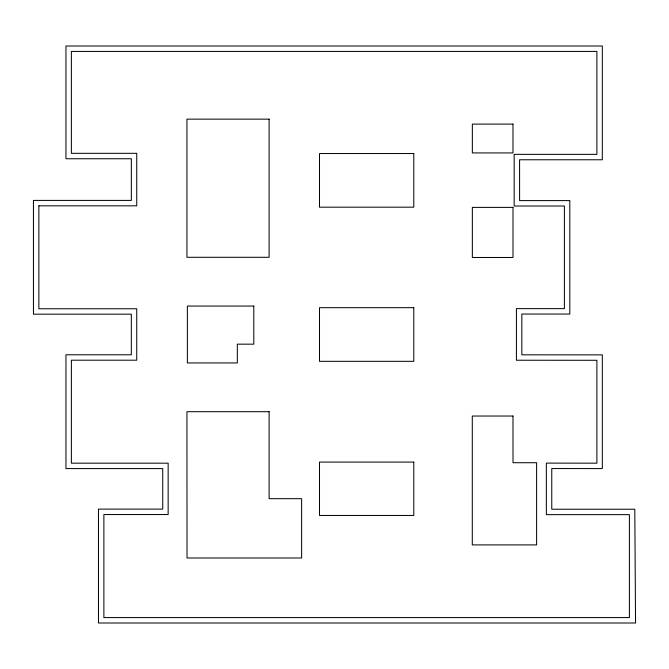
<?xml version="1.0" encoding="UTF-8"?>
<svg xmlns="http://www.w3.org/2000/svg" width="669" height="669" viewBox="0 0 669 669"><rect width="100%" height="100%" fill="white"/><g stroke="black" fill="none" stroke-linecap="round" stroke-linejoin="round"><path stroke-width="1" d="M33.45 200.407L33.45 314.179L131.325 314.179L131.325 354.779L65.955 354.779L65.955 468.593L162.734 468.593L162.734 509.117L98.468 509.117L98.468 622.998L635.55 622.998L634.789 509.226L551.766 509.226L551.766 468.543L602.317 468.593L602.317 354.871L521.837 354.821L521.837 314.054L569.812 314.054L569.812 200.608L519.604 200.608L519.587 159.774L602.317 159.774L602.317 46.002L65.955 46.002L65.955 158.745L131.333 158.745L131.333 200.407L33.45 200.407M38.869 205.826L38.869 308.76L136.744 308.76L136.744 360.198L71.374 360.198L71.374 463.174L168.153 463.174L168.153 514.536L103.879 514.536L103.879 617.579L629.404 617.579L629.404 514.645L546.347 514.645L546.347 463.115L596.899 463.174L596.899 360.29L516.418 360.231L516.418 308.635L564.393 308.635L564.393 206.019L514.168 206.019L514.168 154.355L596.899 154.355L596.899 51.421L71.374 51.421L71.374 153.326L136.744 153.326L136.744 205.826L38.869 205.826M269.122 119.141L186.935 119.141L186.935 257.297L269.122 257.297L269.122 119.141M512.981 124.1L472.347 124.1L472.347 152.925L512.981 152.925L512.981 124.1M413.785 153.544L319.506 153.544L319.506 207.181L413.785 207.181L413.785 153.544M513.006 207.382L472.347 207.382L472.347 257.481L513.006 257.481L513.006 207.382M253.794 306.059L187.37 306.059L187.37 362.941L237.319 362.941L237.319 344.167L253.794 344.167L253.794 306.059M413.785 307.681L319.506 307.681L319.506 361.319L413.785 361.319L413.785 307.681M269.122 411.703L186.935 411.703L187.019 557.988L301.627 557.988L301.627 498.689L269.122 498.689L269.122 411.703M512.981 416.034L472.289 416.034L472.289 544.901L536.605 544.901L536.605 462.722L513.014 462.722L512.981 416.034M413.785 462.087L319.506 462.087L319.506 515.456L413.785 515.456L413.785 462.087"/></g></svg>
